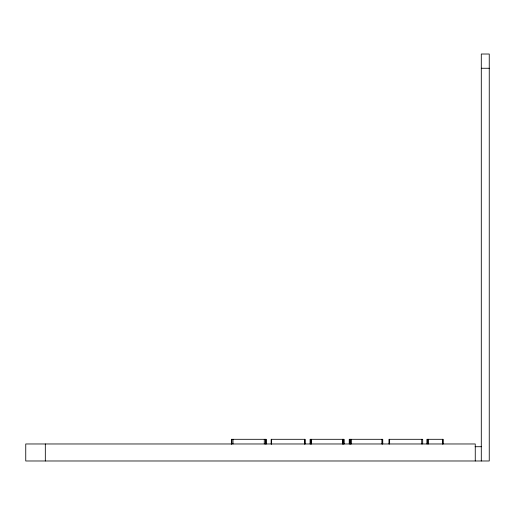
<?xml version="1.0" encoding="UTF-8"?>
<svg xmlns="http://www.w3.org/2000/svg" width="515" height="515" viewBox="0 0 515 515"><rect width="100%" height="100%" fill="white"/><g stroke="black" fill="none" stroke-linecap="round" stroke-linejoin="round"><path stroke-width="0.77" d="M481.293 68.263L489.25 68.263M475.107 446.717L481.293 446.717M481.293 460.983L481.293 54.017L489.25 54.017L489.25 460.983L25.75 460.983L25.75 443.969L475.255 443.969L475.255 460.983M443.125 443.969L443.125 439.308L426.916 439.308L426.916 443.969M442.803 439.308L442.803 443.969M442.482 439.308L442.482 443.969M428.21 439.308L428.21 443.969M427.888 439.308L427.888 443.969M422.699 443.969L422.699 439.308L388.98 439.308L388.98 443.969M421.727 439.308L421.727 443.969M389.63 439.308L389.63 443.969M382.754 443.969L382.754 439.308L349.228 439.308L349.228 443.969M382.433 439.308L382.433 443.969M381.885 439.308L381.885 443.969M351.533 439.308L351.533 443.969M350.374 439.308L350.374 443.969M350.264 439.308L350.264 443.969M349.949 439.308L349.949 443.969M343.981 443.969L343.981 439.308L310.088 439.308L310.088 443.969M343.84 439.308L343.84 443.969M343.144 439.308L343.144 443.969M342.855 439.308L342.855 443.969M342.63 439.308L342.63 443.969M311.343 439.308L311.343 443.969M311.054 439.308L311.054 443.969M310.77 439.308L310.77 443.969M304.983 443.969L304.983 439.308L271.16 439.308L271.16 443.969M304.874 439.308L304.874 443.969M304.693 439.308L304.693 443.969M271.572 439.308L271.572 443.969M271.508 439.308L271.508 443.969M266.158 443.969L266.158 439.308L231.473 439.308L231.473 443.969M265.959 439.308L265.959 443.969M265.38 439.308L265.38 443.969M264.285 439.308L264.285 443.969M232.999 439.308L232.999 443.969M231.84 439.308L231.84 443.969M231.583 439.308L231.583 443.969M45.32 443.969L45.32 460.983"/></g></svg>
